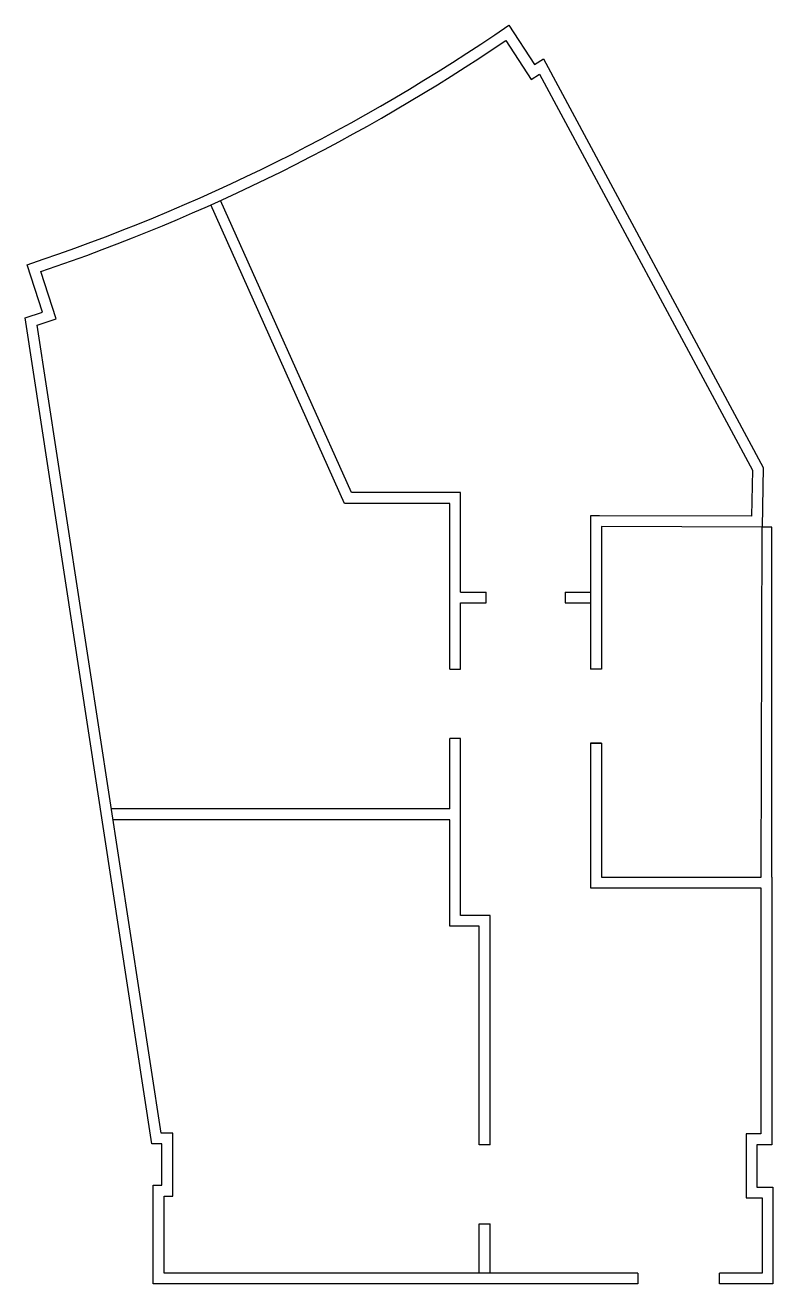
# Model space of a CAD drawing. Header units: inches. Extents: x 45.9 to 53.5, y 8.5 to 21.3.
import ezdxf

# ---------------------------------------------------------------- set-up
doc = ezdxf.new("R2010")
doc.units = ezdxf.units.IN
doc.header["$MEASUREMENT"] = 0

msp = doc.modelspace()

# ---------------------------------------------------------------- linework, layer by layer
at = {"color": 1}
for p, q in [((53.387, 12.628), (53.398, 16.18)), ((53.496, 16.18), (53.398, 16.18)), ((53.496, 12.628), (53.496, 16.18)), ((51.767, 14.738), (51.657, 14.738)), ((51.657, 13.988), (51.767, 13.988)), ((51.767, 13.988), (51.657, 13.988)), ((52.137, 8.609), (52.137, 8.499)), ((52.967, 8.499), (52.967, 8.609))]:
    msp.add_line(p, q, dxfattribs=at)
at = {"color": 3}
for p, q in [((50.597, 15.409), (50.597, 15.519)), ((51.397, 15.519), (51.397, 15.409)), ((50.227, 13.319), (46.792, 13.319)), ((50.227, 13.209), (46.809, 13.209))]:
    msp.add_line(p, q, dxfattribs=at)
at = {"color": 5}
for p, q in [((50.637, 9.909), (50.527, 9.909)), ((50.527, 9.109), (50.637, 9.109))]:
    msp.add_line(p, q, dxfattribs=at)
at = {"color": 1}
for points in [[(52.137, 8.499), (47.217, 8.499), (47.217, 9.5), (47.305, 9.5), (47.305, 9.92), (47.202, 9.92), (45.916, 18.303), (46.093, 18.361), (45.935, 18.842, 0.070469), (50.827, 21.273), (51.087, 20.873), (51.177, 20.932), (53.409, 16.783), (53.398, 16.18), (51.767, 16.185), (51.767, 14.738)], [(52.137, 8.609), (47.327, 8.609), (47.327, 9.39), (47.415, 9.39), (47.415, 10.03), (47.296, 10.03), (46.039, 18.227), (46.232, 18.291), (46.074, 18.772, 0.067616), (50.796, 21.119), (51.054, 20.721), (51.137, 20.774), (53.299, 16.757), (53.29, 16.29), (51.747, 16.295), (51.657, 16.295), (51.657, 14.738)]]:
    msp.add_lwpolyline(points, format="xyb", dxfattribs=at)
at = {"color": 3}
for points in [[(50.227, 15.519), (50.227, 16.419), (49.157, 16.419), (47.801, 19.449)], [(50.337, 15.519), (50.337, 16.529), (49.228, 16.529), (47.901, 19.494)], [(50.227, 14.738), (50.227, 15.519)], [(50.337, 15.519), (50.597, 15.519)], [(51.397, 15.519), (51.657, 15.519)], [(50.337, 14.738), (50.337, 15.409), (50.597, 15.409)], [(51.397, 15.409), (51.657, 15.409)], [(50.227, 14.738), (50.337, 14.738)], [(50.227, 13.319), (50.227, 14.035)], [(50.337, 14.035), (50.227, 14.035)], [(50.637, 9.909), (50.637, 12.239), (50.337, 12.239), (50.337, 14.035)], [(50.527, 9.909), (50.527, 12.129), (50.227, 12.129), (50.227, 13.209)], [(50.527, 8.609), (50.527, 9.109)], [(50.637, 8.609), (50.637, 9.109)]]:
    msp.add_lwpolyline(points, dxfattribs=at)
at = {"color": 1}
for points in [[(51.657, 13.988), (51.657, 12.518), (53.386, 12.518), (53.386, 10.021), (53.236, 10.021), (53.236, 9.372), (53.397, 9.372), (53.397, 8.609), (52.967, 8.609)], [(51.767, 13.988), (51.767, 12.628), (53.387, 12.628)], [(53.496, 12.628), (53.496, 9.911), (53.346, 9.911), (53.346, 9.482), (53.507, 9.482), (53.507, 8.499), (52.967, 8.499)]]:
    msp.add_lwpolyline(points, dxfattribs=at)

doc.saveas('drawing.dxf')
